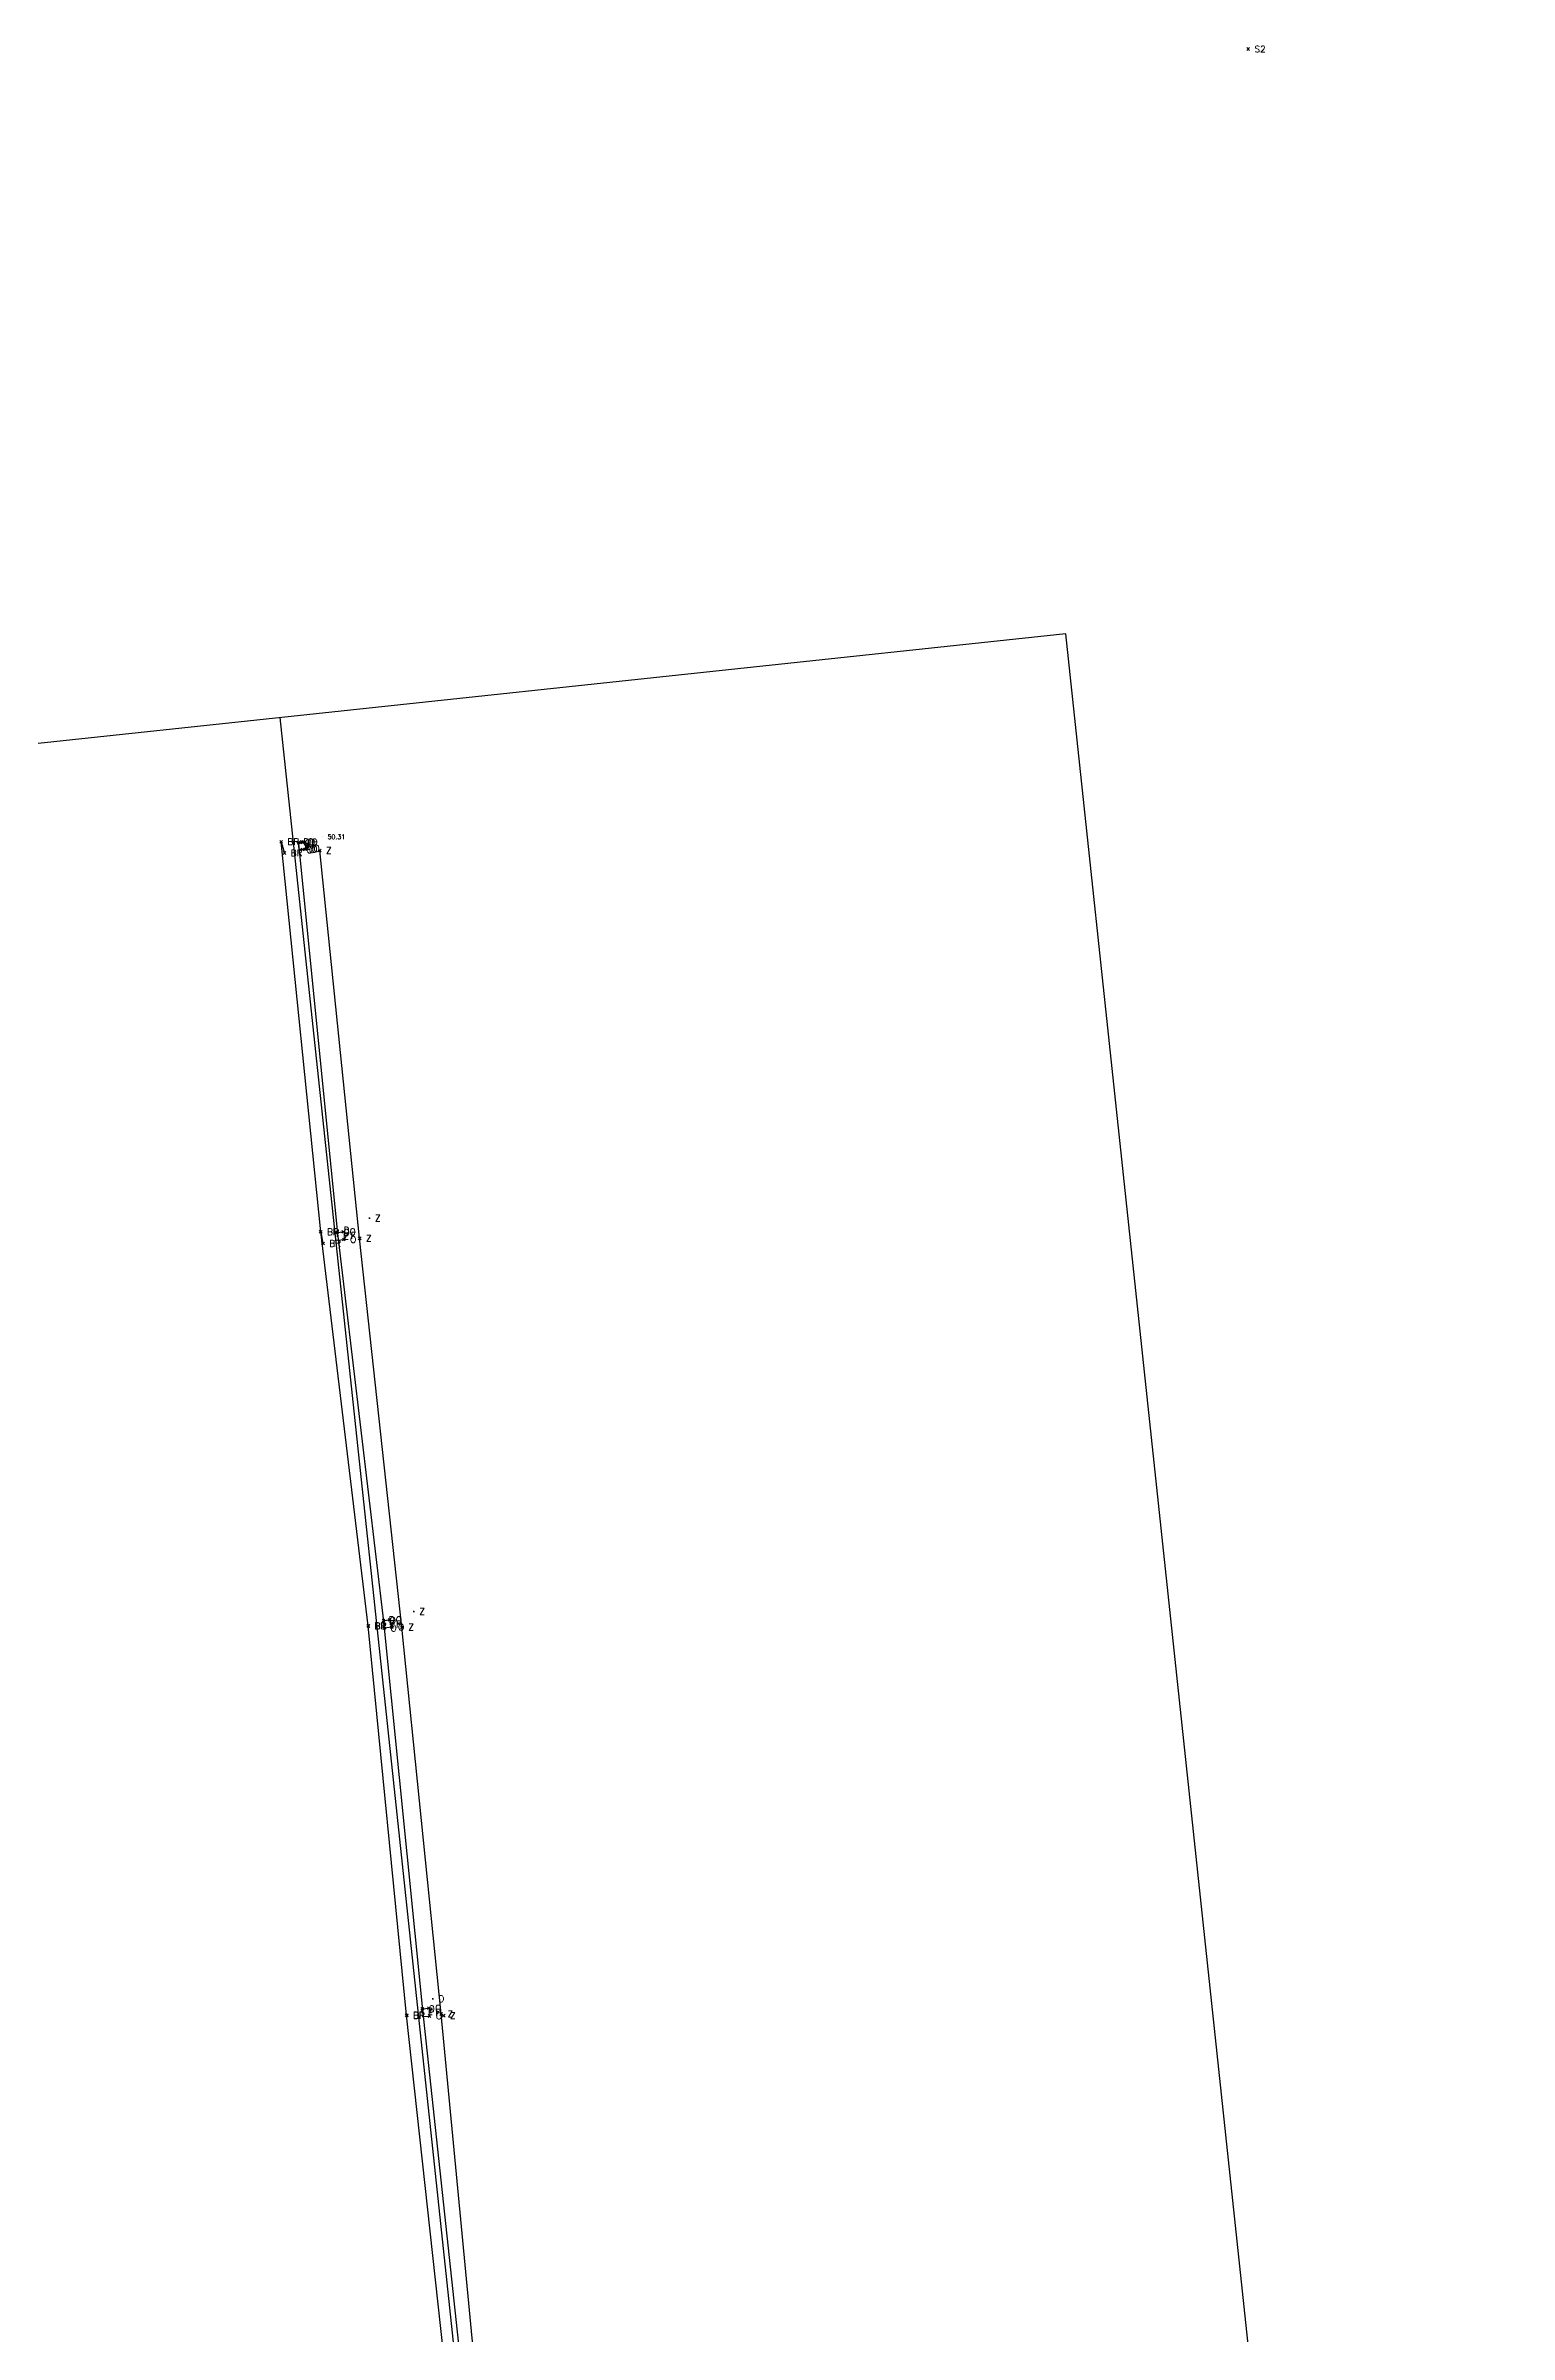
# Model space of a CAD drawing. Header units: metres. Extents: x 2013.7 to 2058.5, y 1962.1 to 2043.8.
# Drawn here: x 2036.12 to 2058.49, y 2003.27 to 2038.25 of the extents above; entities that cross this region are included whole.
import ezdxf

# ---------------------------------------------------------------- set-up
doc = ezdxf.new("R2010")
doc.units = ezdxf.units.M
for name, color, linetype in [('1-ax-hole', 20, 'Continuous'), ('My Draw', 5, 'Continuous'), ('Sukiya', 7, 'Continuous'), ('V-NODE', 1, 'Continuous'), ('V-NODE-TEXT', 11, 'Continuous')]:
    doc.layers.add(name, color=color, linetype=linetype)
doc.styles.get("Standard").update_dxf_attribs({"font": 'simplex.shx'})

# ---------------------------------------------------------------- blocks, each defined once
blk = doc.blocks.new('*U2', base_point=(2054.5, 2038.2, 51.901))
at = {"layer": 'V-NODE', "lineweight": -2}
for p, q in [((2054.479, 2038.179, 51.901), (2054.521, 2038.221, 51.901)), ((2054.479, 2038.221, 51.901), (2054.521, 2038.179, 51.901))]:
    blk.add_line(p, q, dxfattribs=at)
at = {"layer": 'V-NODE-TEXT', "linetype": 'ByBlock', "insert": (2054.596, 2038.2, 51.901), "char_height": 0.1, "attachment_point": 4}
blk.add_mtext('S2', dxfattribs=at)
blk = doc.blocks.new('*U3', base_point=(2040.005, 2025.957, 57.116))
at = {"layer": 'V-NODE', "lineweight": -2}
for p, q in [((2039.984, 2025.936, 57.116), (2040.026, 2025.978, 57.116)), ((2039.984, 2025.978, 57.116), (2040.026, 2025.936, 57.116))]:
    blk.add_line(p, q, dxfattribs=at)
at = {"layer": 'V-NODE-TEXT', "linetype": 'ByBlock', "insert": (2040.101, 2025.957, 57.116), "char_height": 0.1, "attachment_point": 4}
blk.add_mtext('O', dxfattribs=at)
blk = doc.blocks.new('*U4', base_point=(2039.983, 2026.07, 57.115))
at = {"layer": 'V-NODE', "lineweight": -2}
for p, q in [((2039.962, 2026.049, 57.115), (2040.004, 2026.091, 57.115)), ((2039.962, 2026.091, 57.115), (2040.004, 2026.049, 57.115))]:
    blk.add_line(p, q, dxfattribs=at)
at = {"layer": 'V-NODE-TEXT', "linetype": 'ByBlock', "insert": (2040.079, 2026.07, 57.115), "char_height": 0.1, "attachment_point": 4}
blk.add_mtext('O', dxfattribs=at)
blk = doc.blocks.new('*U5', base_point=(2040.081, 2026.078, 57.562))
at = {"layer": 'V-NODE', "lineweight": -2}
for p, q in [((2040.06, 2026.057, 57.562), (2040.102, 2026.099, 57.562)), ((2040.06, 2026.099, 57.562), (2040.102, 2026.057, 57.562))]:
    blk.add_line(p, q, dxfattribs=at)
at = {"layer": 'V-NODE-TEXT', "linetype": 'ByBlock', "insert": (2040.177, 2026.078, 57.562), "char_height": 0.1, "attachment_point": 4}
blk.add_mtext('O', dxfattribs=at)
blk = doc.blocks.new('*U6', base_point=(2040.115, 2025.977, 57.562))
at = {"layer": 'V-NODE', "lineweight": -2}
for p, q in [((2040.094, 2025.956, 57.562), (2040.136, 2025.998, 57.562)), ((2040.094, 2025.998, 57.562), (2040.136, 2025.956, 57.562))]:
    blk.add_line(p, q, dxfattribs=at)
at = {"layer": 'V-NODE-TEXT', "linetype": 'ByBlock', "insert": (2040.211, 2025.977, 57.562), "char_height": 0.1, "attachment_point": 4}
blk.add_mtext('O', dxfattribs=at)
blk = doc.blocks.new('*U7', base_point=(2040.08, 2025.969, 57.417))
at = {"layer": 'V-NODE', "lineweight": -2}
for p, q in [((2040.059, 2025.948, 57.417), (2040.101, 2025.99, 57.417)), ((2040.059, 2025.99, 57.417), (2040.101, 2025.948, 57.417))]:
    blk.add_line(p, q, dxfattribs=at)
at = {"layer": 'V-NODE-TEXT', "linetype": 'ByBlock', "insert": (2040.176, 2025.969, 57.417), "char_height": 0.1, "attachment_point": 4}
blk.add_mtext('O', dxfattribs=at)
blk = doc.blocks.new('*U8', base_point=(2040.044, 2026.072, 57.413))
at = {"layer": 'V-NODE', "lineweight": -2}
for p, q in [((2040.023, 2026.051, 57.413), (2040.065, 2026.093, 57.413)), ((2040.023, 2026.093, 57.413), (2040.065, 2026.051, 57.413))]:
    blk.add_line(p, q, dxfattribs=at)
at = {"layer": 'V-NODE-TEXT', "linetype": 'ByBlock', "insert": (2040.14, 2026.072, 57.413), "char_height": 0.1, "attachment_point": 4}
blk.add_mtext('O', dxfattribs=at)
blk = doc.blocks.new('*U9', base_point=(2040.024, 2026.081, 57.268))
at = {"layer": 'V-NODE', "lineweight": -2}
for p, q in [((2040.003, 2026.06, 57.268), (2040.045, 2026.102, 57.268)), ((2040.003, 2026.102, 57.268), (2040.045, 2026.06, 57.268))]:
    blk.add_line(p, q, dxfattribs=at)
at = {"layer": 'V-NODE-TEXT', "linetype": 'ByBlock', "insert": (2040.12, 2026.081, 57.268), "char_height": 0.1, "attachment_point": 4}
blk.add_mtext('O', dxfattribs=at)
blk = doc.blocks.new('*U10', base_point=(2040.043, 2025.962, 57.267))
at = {"layer": 'V-NODE', "lineweight": -2}
for p, q in [((2040.022, 2025.941, 57.267), (2040.064, 2025.983, 57.267)), ((2040.022, 2025.983, 57.267), (2040.064, 2025.941, 57.267))]:
    blk.add_line(p, q, dxfattribs=at)
at = {"layer": 'V-NODE-TEXT', "linetype": 'ByBlock', "insert": (2040.139, 2025.962, 57.267), "char_height": 0.1, "attachment_point": 4}
blk.add_mtext('O', dxfattribs=at)
blk = doc.blocks.new('*U49', base_point=(2041.873, 2008.241, 57.09))
at = {"layer": 'V-NODE', "lineweight": -2}
for p, q in [((2041.852, 2008.22, 57.09), (2041.894, 2008.262, 57.09)), ((2041.852, 2008.262, 57.09), (2041.894, 2008.22, 57.09))]:
    blk.add_line(p, q, dxfattribs=at)
at = {"layer": 'V-NODE-TEXT', "linetype": 'ByBlock', "insert": (2041.969, 2008.241, 57.09), "char_height": 0.1, "attachment_point": 4}
blk.add_mtext('O', dxfattribs=at)
blk = doc.blocks.new('*U50', base_point=(2041.974, 2008.248, 57.534))
at = {"layer": 'V-NODE', "lineweight": -2}
for p, q in [((2041.953, 2008.227, 57.534), (2041.995, 2008.269, 57.534)), ((2041.953, 2008.269, 57.534), (2041.995, 2008.227, 57.534))]:
    blk.add_line(p, q, dxfattribs=at)
at = {"layer": 'V-NODE-TEXT', "linetype": 'ByBlock', "insert": (2042.07, 2008.248, 57.534), "char_height": 0.1, "attachment_point": 4}
blk.add_mtext('O', dxfattribs=at)
blk = doc.blocks.new('*U51', base_point=(2041.984, 2008.13, 57.529))
at = {"layer": 'V-NODE', "lineweight": -2}
for p, q in [((2041.963, 2008.109, 57.529), (2042.005, 2008.151, 57.529)), ((2041.963, 2008.151, 57.529), (2042.005, 2008.109, 57.529))]:
    blk.add_line(p, q, dxfattribs=at)
at = {"layer": 'V-NODE-TEXT', "linetype": 'ByBlock', "insert": (2042.08, 2008.13, 57.529), "char_height": 0.1, "attachment_point": 4}
blk.add_mtext('O', dxfattribs=at)
blk = doc.blocks.new('*U52', base_point=(2041.291, 2014.06, 57.12))
at = {"layer": 'V-NODE', "lineweight": -2}
for p, q in [((2041.27, 2014.039, 57.12), (2041.312, 2014.081, 57.12)), ((2041.27, 2014.081, 57.12), (2041.312, 2014.039, 57.12))]:
    blk.add_line(p, q, dxfattribs=at)
at = {"layer": 'V-NODE-TEXT', "linetype": 'ByBlock', "insert": (2041.387, 2014.06, 57.12), "char_height": 0.1, "attachment_point": 4}
blk.add_mtext('O', dxfattribs=at)
blk = doc.blocks.new('*U53', base_point=(2041.278, 2014.176, 57.123))
at = {"layer": 'V-NODE', "lineweight": -2}
for p, q in [((2041.257, 2014.155, 57.123), (2041.299, 2014.197, 57.123)), ((2041.257, 2014.197, 57.123), (2041.299, 2014.155, 57.123))]:
    blk.add_line(p, q, dxfattribs=at)
at = {"layer": 'V-NODE-TEXT', "linetype": 'ByBlock', "insert": (2041.374, 2014.176, 57.123), "char_height": 0.1, "attachment_point": 4}
blk.add_mtext('O', dxfattribs=at)
blk = doc.blocks.new('*U54', base_point=(2041.371, 2014.187, 57.564))
at = {"layer": 'V-NODE', "lineweight": -2}
for p, q in [((2041.35, 2014.166, 57.564), (2041.392, 2014.208, 57.564)), ((2041.35, 2014.208, 57.564), (2041.392, 2014.166, 57.564))]:
    blk.add_line(p, q, dxfattribs=at)
at = {"layer": 'V-NODE-TEXT', "linetype": 'ByBlock', "insert": (2041.467, 2014.187, 57.564), "char_height": 0.1, "attachment_point": 4}
blk.add_mtext('O', dxfattribs=at)
blk = doc.blocks.new('*U55', base_point=(2041.406, 2014.076, 57.573))
at = {"layer": 'V-NODE', "lineweight": -2}
for p, q in [((2041.385, 2014.055, 57.573), (2041.427, 2014.097, 57.573)), ((2041.385, 2014.097, 57.573), (2041.427, 2014.055, 57.573))]:
    blk.add_line(p, q, dxfattribs=at)
at = {"layer": 'V-NODE-TEXT', "linetype": 'ByBlock', "insert": (2041.502, 2014.076, 57.573), "char_height": 0.1, "attachment_point": 4}
blk.add_mtext('O', dxfattribs=at)
blk = doc.blocks.new('*U56', base_point=(2040.672, 2020, 57.518))
at = {"layer": 'V-NODE', "lineweight": -2}
for p, q in [((2040.651, 2019.979, 57.518), (2040.693, 2020.021, 57.518)), ((2040.651, 2020.021, 57.518), (2040.693, 2019.979, 57.518))]:
    blk.add_line(p, q, dxfattribs=at)
at = {"layer": 'V-NODE-TEXT', "linetype": 'ByBlock', "insert": (2040.768, 2020, 57.518), "char_height": 0.1, "attachment_point": 4}
blk.add_mtext('O', dxfattribs=at)
blk = doc.blocks.new('*U57', base_point=(2040.665, 2020.117, 57.526))
at = {"layer": 'V-NODE', "lineweight": -2}
for p, q in [((2040.644, 2020.096, 57.526), (2040.686, 2020.138, 57.526)), ((2040.644, 2020.138, 57.526), (2040.686, 2020.096, 57.526))]:
    blk.add_line(p, q, dxfattribs=at)
at = {"layer": 'V-NODE-TEXT', "linetype": 'ByBlock', "insert": (2040.761, 2020.117, 57.526), "char_height": 0.1, "attachment_point": 4}
blk.add_mtext('O', dxfattribs=at)
blk = doc.blocks.new('*U58', base_point=(2040.571, 2020.108, 57.078))
at = {"layer": 'V-NODE', "lineweight": -2}
for p, q in [((2040.55, 2020.087, 57.078), (2040.592, 2020.129, 57.078)), ((2040.55, 2020.129, 57.078), (2040.592, 2020.087, 57.078))]:
    blk.add_line(p, q, dxfattribs=at)
at = {"layer": 'V-NODE-TEXT', "linetype": 'ByBlock', "insert": (2040.667, 2020.108, 57.078), "char_height": 0.1, "attachment_point": 4}
blk.add_mtext('O', dxfattribs=at)
blk = doc.blocks.new('*U59', base_point=(2040.576, 2020.092, 57.098))
at = {"layer": 'V-NODE', "color": 7, "lineweight": -2}
for p, q in [((2040.566, 2020.092, 57.098), (2040.586, 2020.092, 57.098)), ((2040.576, 2020.082, 57.098), (2040.576, 2020.102, 57.098))]:
    blk.add_line(p, q, dxfattribs=at)
blk = doc.blocks.new('*U60', base_point=(2039.981, 2026.051, 57.126))
at = {"layer": 'V-NODE', "color": 7, "lineweight": -2}
for p, q in [((2039.971, 2026.051, 57.126), (2039.991, 2026.051, 57.126)), ((2039.981, 2026.041, 57.126), (2039.981, 2026.061, 57.126))]:
    blk.add_line(p, q, dxfattribs=at)
blk = doc.blocks.new('*U61', base_point=(2041.281, 2014.16, 57.14))
at = {"layer": 'V-NODE', "color": 7, "lineweight": -2}
for p, q in [((2041.271, 2014.16, 57.14), (2041.291, 2014.16, 57.14)), ((2041.281, 2014.15, 57.14), (2041.281, 2014.17, 57.14))]:
    blk.add_line(p, q, dxfattribs=at)
blk = doc.blocks.new('*U62', base_point=(2041.878, 2008.223, 57.108))
at = {"layer": 'V-NODE', "color": 7, "lineweight": -2}
for p, q in [((2041.868, 2008.223, 57.108), (2041.888, 2008.223, 57.108)), ((2041.878, 2008.213, 57.108), (2041.878, 2008.233, 57.108))]:
    blk.add_line(p, q, dxfattribs=at)
blk = doc.blocks.new('*U70', base_point=(2039.714, 2026.082, 56.278))
at = {"layer": 'V-NODE', "lineweight": -2}
for p, q in [((2039.693, 2026.061, 56.278), (2039.735, 2026.103, 56.278)), ((2039.693, 2026.103, 56.278), (2039.735, 2026.061, 56.278))]:
    blk.add_line(p, q, dxfattribs=at)
at = {"layer": 'V-NODE-TEXT', "linetype": 'ByBlock', "insert": (2039.81, 2026.082, 56.278), "char_height": 0.1, "attachment_point": 4}
blk.add_mtext('BR', dxfattribs=at)
blk = doc.blocks.new('*U71', base_point=(2039.764, 2025.909, 56.28))
at = {"layer": 'V-NODE', "lineweight": -2}
for p, q in [((2039.743, 2025.888, 56.28), (2039.785, 2025.93, 56.28)), ((2039.743, 2025.93, 56.28), (2039.785, 2025.888, 56.28))]:
    blk.add_line(p, q, dxfattribs=at)
at = {"layer": 'V-NODE-TEXT', "linetype": 'ByBlock', "insert": (2039.86, 2025.909, 56.28), "char_height": 0.1, "attachment_point": 4}
blk.add_mtext('BR', dxfattribs=at)
blk = doc.blocks.new('*U72', base_point=(2040.319, 2020.117, 56.206))
at = {"layer": 'V-NODE', "lineweight": -2}
for p, q in [((2040.298, 2020.096, 56.206), (2040.34, 2020.138, 56.206)), ((2040.298, 2020.138, 56.206), (2040.34, 2020.096, 56.206))]:
    blk.add_line(p, q, dxfattribs=at)
at = {"layer": 'V-NODE-TEXT', "linetype": 'ByBlock', "insert": (2040.415, 2020.117, 56.206), "char_height": 0.1, "attachment_point": 4}
blk.add_mtext('BR', dxfattribs=at)
blk = doc.blocks.new('*U73', base_point=(2040.354, 2019.941, 56.212))
at = {"layer": 'V-NODE', "lineweight": -2}
for p, q in [((2040.333, 2019.92, 56.212), (2040.375, 2019.962, 56.212)), ((2040.333, 2019.962, 56.212), (2040.375, 2019.92, 56.212))]:
    blk.add_line(p, q, dxfattribs=at)
at = {"layer": 'V-NODE-TEXT', "linetype": 'ByBlock', "insert": (2040.45, 2019.941, 56.212), "char_height": 0.1, "attachment_point": 4}
blk.add_mtext('BR', dxfattribs=at)
blk = doc.blocks.new('*U74', base_point=(2041.05, 2014.092, 56.244))
at = {"layer": 'V-NODE', "lineweight": -2}
for p, q in [((2041.029, 2014.071, 56.244), (2041.071, 2014.113, 56.244)), ((2041.029, 2014.113, 56.244), (2041.071, 2014.071, 56.244))]:
    blk.add_line(p, q, dxfattribs=at)
at = {"layer": 'V-NODE-TEXT', "linetype": 'ByBlock', "insert": (2041.146, 2014.092, 56.244), "char_height": 0.1, "attachment_point": 4}
blk.add_mtext('BR', dxfattribs=at)
blk = doc.blocks.new('*U75', base_point=(2041.633, 2008.143, 56.259))
at = {"layer": 'V-NODE', "lineweight": -2}
for p, q in [((2041.612, 2008.122, 56.259), (2041.654, 2008.164, 56.259)), ((2041.612, 2008.164, 56.259), (2041.654, 2008.122, 56.259))]:
    blk.add_line(p, q, dxfattribs=at)
at = {"layer": 'V-NODE-TEXT', "linetype": 'ByBlock', "insert": (2041.729, 2008.143, 56.259), "char_height": 0.1, "attachment_point": 4}
blk.add_mtext('BR', dxfattribs=at)
blk = doc.blocks.new('*U76', base_point=(2041.044, 2014.093, 56.243))
at = {"layer": 'V-NODE', "lineweight": -2}
for p, q in [((2041.023, 2014.072, 56.243), (2041.065, 2014.114, 56.243)), ((2041.023, 2014.114, 56.243), (2041.065, 2014.072, 56.243))]:
    blk.add_line(p, q, dxfattribs=at)
at = {"layer": 'V-NODE-TEXT', "linetype": 'ByBlock', "insert": (2041.14, 2014.093, 56.243), "char_height": 0.1, "attachment_point": 4}
blk.add_mtext('BR', dxfattribs=at)
blk = doc.blocks.new('*U77', base_point=(2041.046, 2014.094, 56.244))
at = {"layer": 'V-NODE', "lineweight": -2}
for p, q in [((2041.025, 2014.073, 56.244), (2041.067, 2014.115, 56.244)), ((2041.025, 2014.115, 56.244), (2041.067, 2014.073, 56.244))]:
    blk.add_line(p, q, dxfattribs=at)
at = {"layer": 'V-NODE-TEXT', "linetype": 'ByBlock', "insert": (2041.142, 2014.094, 56.244), "char_height": 0.1, "attachment_point": 4}
blk.add_mtext('BR', dxfattribs=at)
blk = doc.blocks.new('*U78', base_point=(2041.637, 2008.139, 56.26))
at = {"layer": 'V-NODE', "lineweight": -2}
for p, q in [((2041.616, 2008.118, 56.26), (2041.658, 2008.16, 56.26)), ((2041.616, 2008.16, 56.26), (2041.658, 2008.118, 56.26))]:
    blk.add_line(p, q, dxfattribs=at)
at = {"layer": 'V-NODE-TEXT', "linetype": 'ByBlock', "insert": (2041.733, 2008.139, 56.26), "char_height": 0.1, "attachment_point": 4}
blk.add_mtext('BR', dxfattribs=at)
blk = doc.blocks.new('*U137', base_point=(2040.349, 2026.156, 50.313))
at = {"layer": 'V-NODE', "color": 7, "lineweight": -2}
blk.add_line((2040.349, 2026.156, 50.313), (2040.349, 2026.156, 50.313), dxfattribs=at)
at = {"layer": 'V-NODE-TEXT', "color": 7, "linetype": 'ByBlock', "insert": (2040.424, 2026.156, 50.313), "char_height": 0.07, "attachment_point": 4}
blk.add_mtext('50.31', dxfattribs=at)
blk = doc.blocks.new('*U154', base_point=(2042.162, 2008.161, 57.797))
at = {"layer": 'V-NODE', "lineweight": -2}
for p, q in [((2042.141, 2008.14, 57.797), (2042.183, 2008.182, 57.797)), ((2042.141, 2008.182, 57.797), (2042.183, 2008.14, 57.797))]:
    blk.add_line(p, q, dxfattribs=at)
at = {"layer": 'V-NODE-TEXT', "linetype": 'ByBlock', "insert": (2042.258, 2008.161, 57.797), "char_height": 0.1, "attachment_point": 4}
blk.add_mtext('Z', dxfattribs=at)
blk = doc.blocks.new('*U155', base_point=(2042.199, 2008.135, 57.796))
at = {"layer": 'V-NODE', "lineweight": -2}
for p, q in [((2042.178, 2008.114, 57.796), (2042.22, 2008.156, 57.796)), ((2042.178, 2008.156, 57.796), (2042.22, 2008.114, 57.796))]:
    blk.add_line(p, q, dxfattribs=at)
at = {"layer": 'V-NODE-TEXT', "linetype": 'ByBlock', "insert": (2042.295, 2008.135, 57.796), "char_height": 0.1, "attachment_point": 4}
blk.add_mtext('Z', dxfattribs=at)
blk = doc.blocks.new('*U156', base_point=(2041.562, 2014.075, 57.834))
at = {"layer": 'V-NODE', "lineweight": -2}
for p, q in [((2041.541, 2014.054, 57.834), (2041.583, 2014.096, 57.834)), ((2041.541, 2014.096, 57.834), (2041.583, 2014.054, 57.834))]:
    blk.add_line(p, q, dxfattribs=at)
at = {"layer": 'V-NODE-TEXT', "linetype": 'ByBlock', "insert": (2041.658, 2014.075, 57.834), "char_height": 0.1, "attachment_point": 4}
blk.add_mtext('Z', dxfattribs=at)
blk = doc.blocks.new('*U157', base_point=(2040.915, 2020.019, 57.804))
at = {"layer": 'V-NODE', "lineweight": -2}
for p, q in [((2040.894, 2019.998, 57.804), (2040.936, 2020.04, 57.804)), ((2040.894, 2020.04, 57.804), (2040.936, 2019.998, 57.804))]:
    blk.add_line(p, q, dxfattribs=at)
at = {"layer": 'V-NODE-TEXT', "linetype": 'ByBlock', "insert": (2041.011, 2020.019, 57.804), "char_height": 0.1, "attachment_point": 4}
blk.add_mtext('Z', dxfattribs=at)
blk = doc.blocks.new('*U158', base_point=(2040.306, 2025.947, 57.833))
at = {"layer": 'V-NODE', "lineweight": -2}
for p, q in [((2040.285, 2025.926, 57.833), (2040.327, 2025.968, 57.833)), ((2040.285, 2025.968, 57.833), (2040.327, 2025.926, 57.833))]:
    blk.add_line(p, q, dxfattribs=at)
at = {"layer": 'V-NODE-TEXT', "linetype": 'ByBlock', "insert": (2040.402, 2025.947, 57.833), "char_height": 0.1, "attachment_point": 4}
blk.add_mtext('Z', dxfattribs=at)
blk = doc.blocks.new('*U164', base_point=(2040.094, 2026.029, 57.639))
at = {"layer": 'V-NODE', "color": 7, "lineweight": -2}
for p, q in [((2040.084, 2026.029, 57.639), (2040.104, 2026.029, 57.639)), ((2040.094, 2026.019, 57.639), (2040.094, 2026.039, 57.639))]:
    blk.add_line(p, q, dxfattribs=at)
at = {"layer": 'V-NODE-TEXT', "linetype": 'ByBlock', "insert": (2040.179, 2026.029, 57.639), "char_height": 0.1, "attachment_point": 4}
blk.add_mtext('F', dxfattribs=at)
blk = doc.blocks.new('*U165', base_point=(2039.983, 2026.004, 57.082))
at = {"layer": 'V-NODE', "color": 7, "lineweight": -2}
for p, q in [((2039.973, 2026.004, 57.082), (2039.993, 2026.004, 57.082)), ((2039.983, 2025.994, 57.082), (2039.983, 2026.014, 57.082))]:
    blk.add_line(p, q, dxfattribs=at)
at = {"layer": 'V-NODE-TEXT', "linetype": 'ByBlock', "insert": (2040.068, 2026.004, 57.082), "char_height": 0.1, "attachment_point": 4}
blk.add_mtext('F', dxfattribs=at)
blk = doc.blocks.new('*U166', base_point=(2040.691, 2020.062, 57.615))
at = {"layer": 'V-NODE', "color": 7, "lineweight": -2}
for p, q in [((2040.681, 2020.062, 57.615), (2040.701, 2020.062, 57.615)), ((2040.691, 2020.052, 57.615), (2040.691, 2020.072, 57.615))]:
    blk.add_line(p, q, dxfattribs=at)
at = {"layer": 'V-NODE-TEXT', "linetype": 'ByBlock', "insert": (2040.776, 2020.062, 57.615), "char_height": 0.1, "attachment_point": 4}
blk.add_mtext('F', dxfattribs=at)
blk = doc.blocks.new('*U167', base_point=(2040.575, 2020.052, 57.053))
at = {"layer": 'V-NODE', "color": 7, "lineweight": -2}
for p, q in [((2040.565, 2020.052, 57.053), (2040.585, 2020.052, 57.053)), ((2040.575, 2020.042, 57.053), (2040.575, 2020.062, 57.053))]:
    blk.add_line(p, q, dxfattribs=at)
at = {"layer": 'V-NODE-TEXT', "linetype": 'ByBlock', "insert": (2040.66, 2020.052, 57.053), "char_height": 0.1, "attachment_point": 4}
blk.add_mtext('F', dxfattribs=at)
blk = doc.blocks.new('*U168', base_point=(2041.289, 2014.128, 57.118))
at = {"layer": 'V-NODE', "color": 7, "lineweight": -2}
for p, q in [((2041.279, 2014.128, 57.118), (2041.299, 2014.128, 57.118)), ((2041.289, 2014.118, 57.118), (2041.289, 2014.138, 57.118))]:
    blk.add_line(p, q, dxfattribs=at)
at = {"layer": 'V-NODE-TEXT', "linetype": 'ByBlock', "insert": (2041.374, 2014.128, 57.118), "char_height": 0.1, "attachment_point": 4}
blk.add_mtext('F', dxfattribs=at)
blk = doc.blocks.new('*U169', base_point=(2041.385, 2014.12, 57.632))
at = {"layer": 'V-NODE', "color": 7, "lineweight": -2}
for p, q in [((2041.375, 2014.12, 57.632), (2041.395, 2014.12, 57.632)), ((2041.385, 2014.11, 57.632), (2041.385, 2014.13, 57.632))]:
    blk.add_line(p, q, dxfattribs=at)
at = {"layer": 'V-NODE-TEXT', "linetype": 'ByBlock', "insert": (2041.47, 2014.12, 57.632), "char_height": 0.1, "attachment_point": 4}
blk.add_mtext('F', dxfattribs=at)
blk = doc.blocks.new('*U170', base_point=(2041.876, 2008.176, 57.075))
at = {"layer": 'V-NODE', "color": 7, "lineweight": -2}
for p, q in [((2041.866, 2008.176, 57.075), (2041.886, 2008.176, 57.075)), ((2041.876, 2008.166, 57.075), (2041.876, 2008.186, 57.075))]:
    blk.add_line(p, q, dxfattribs=at)
at = {"layer": 'V-NODE-TEXT', "linetype": 'ByBlock', "insert": (2041.961, 2008.176, 57.075), "char_height": 0.1, "attachment_point": 4}
blk.add_mtext('F', dxfattribs=at)
blk = doc.blocks.new('*U171', base_point=(2041.986, 2008.186, 57.596))
at = {"layer": 'V-NODE', "color": 7, "lineweight": -2}
for p, q in [((2041.976, 2008.186, 57.596), (2041.996, 2008.186, 57.596)), ((2041.986, 2008.176, 57.596), (2041.986, 2008.196, 57.596))]:
    blk.add_line(p, q, dxfattribs=at)
at = {"layer": 'V-NODE-TEXT', "linetype": 'ByBlock', "insert": (2042.071, 2008.186, 57.596), "char_height": 0.1, "attachment_point": 4}
blk.add_mtext('F', dxfattribs=at)
blk = doc.blocks.new('*U186', base_point=(2039.987, 2026.012, 57.124))
at = {"layer": 'V-NODE', "color": 7, "lineweight": -2}
for p, q in [((2039.977, 2026.012, 57.124), (2039.997, 2026.012, 57.124)), ((2039.987, 2026.002, 57.124), (2039.987, 2026.022, 57.124))]:
    blk.add_line(p, q, dxfattribs=at)
at = {"layer": 'V-NODE-TEXT', "linetype": 'ByBlock', "insert": (2040.072, 2026.012, 57.124), "char_height": 0.1, "attachment_point": 4}
blk.add_mtext('Z', dxfattribs=at)
blk = doc.blocks.new('*U187', base_point=(2040.579, 2020.052, 57.094))
at = {"layer": 'V-NODE', "color": 7, "lineweight": -2}
for p, q in [((2040.569, 2020.052, 57.094), (2040.589, 2020.052, 57.094)), ((2040.579, 2020.042, 57.094), (2040.579, 2020.062, 57.094))]:
    blk.add_line(p, q, dxfattribs=at)
at = {"layer": 'V-NODE-TEXT', "linetype": 'ByBlock', "insert": (2040.664, 2020.052, 57.094), "char_height": 0.1, "attachment_point": 4}
blk.add_mtext('Z', dxfattribs=at)
blk = doc.blocks.new('*U188', base_point=(2041.287, 2014.127, 57.138))
at = {"layer": 'V-NODE', "color": 7, "lineweight": -2}
for p, q in [((2041.277, 2014.127, 57.138), (2041.297, 2014.127, 57.138)), ((2041.287, 2014.117, 57.138), (2041.287, 2014.137, 57.138))]:
    blk.add_line(p, q, dxfattribs=at)
at = {"layer": 'V-NODE-TEXT', "linetype": 'ByBlock', "insert": (2041.372, 2014.127, 57.138), "char_height": 0.1, "attachment_point": 4}
blk.add_mtext('Z', dxfattribs=at)
blk = doc.blocks.new('*U189', base_point=(2041.867, 2008.199, 57.106))
at = {"layer": 'V-NODE', "color": 7, "lineweight": -2}
for p, q in [((2041.857, 2008.199, 57.106), (2041.877, 2008.199, 57.106)), ((2041.867, 2008.189, 57.106), (2041.867, 2008.209, 57.106))]:
    blk.add_line(p, q, dxfattribs=at)
at = {"layer": 'V-NODE-TEXT', "linetype": 'ByBlock', "insert": (2041.952, 2008.199, 57.106), "char_height": 0.1, "attachment_point": 4}
blk.add_mtext('Z', dxfattribs=at)
blk = doc.blocks.new('*U197', base_point=(2041.065, 2020.326, 50.839))
at = {"layer": 'V-NODE', "color": 7, "lineweight": -2}
for p, q in [((2041.055, 2020.326, 50.839), (2041.075, 2020.326, 50.839)), ((2041.065, 2020.316, 50.839), (2041.065, 2020.336, 50.839))]:
    blk.add_line(p, q, dxfattribs=at)
at = {"layer": 'V-NODE-TEXT', "linetype": 'ByBlock', "insert": (2041.15, 2020.326, 50.839), "char_height": 0.1, "attachment_point": 4}
blk.add_mtext('Z', dxfattribs=at)
blk = doc.blocks.new('*U198', base_point=(2041.741, 2014.315, 50.885))
at = {"layer": 'V-NODE', "color": 7, "lineweight": -2}
for p, q in [((2041.731, 2014.315, 50.885), (2041.751, 2014.315, 50.885)), ((2041.741, 2014.305, 50.885), (2041.741, 2014.325, 50.885))]:
    blk.add_line(p, q, dxfattribs=at)
at = {"layer": 'V-NODE-TEXT', "linetype": 'ByBlock', "insert": (2041.826, 2014.315, 50.885), "char_height": 0.1, "attachment_point": 4}
blk.add_mtext('Z', dxfattribs=at)
blk = doc.blocks.new('*U206', base_point=(2040.584, 2020.145, 57.102))
at = {"layer": 'V-NODE', "color": 7, "lineweight": -2}
for p, q in [((2040.574, 2020.145, 57.102), (2040.594, 2020.145, 57.102)), ((2040.584, 2020.135, 57.102), (2040.584, 2020.155, 57.102))]:
    blk.add_line(p, q, dxfattribs=at)
at = {"layer": 'V-NODE-TEXT', "linetype": 'ByBlock', "insert": (2040.669, 2020.145, 57.102), "char_height": 0.1, "attachment_point": 4}
blk.add_mtext('D', dxfattribs=at)
blk = doc.blocks.new('*U207', base_point=(2041.273, 2014.19, 57.142))
at = {"layer": 'V-NODE', "color": 7, "lineweight": -2}
for p, q in [((2041.263, 2014.19, 57.142), (2041.283, 2014.19, 57.142)), ((2041.273, 2014.18, 57.142), (2041.273, 2014.2, 57.142))]:
    blk.add_line(p, q, dxfattribs=at)
at = {"layer": 'V-NODE-TEXT', "linetype": 'ByBlock', "insert": (2041.358, 2014.19, 57.142), "char_height": 0.1, "attachment_point": 4}
blk.add_mtext('D', dxfattribs=at)
blk = doc.blocks.new('*U208', base_point=(2042.035, 2008.394, 57.136))
at = {"layer": 'V-NODE', "color": 7, "lineweight": -2}
for p, q in [((2042.025, 2008.394, 57.136), (2042.045, 2008.394, 57.136)), ((2042.035, 2008.384, 57.136), (2042.035, 2008.404, 57.136))]:
    blk.add_line(p, q, dxfattribs=at)
at = {"layer": 'V-NODE-TEXT', "linetype": 'ByBlock', "insert": (2042.12, 2008.394, 57.136), "char_height": 0.1, "attachment_point": 4}
blk.add_mtext('D', dxfattribs=at)
blk = doc.blocks.new('*U209', base_point=(2039.967, 2026.081, 57.132))
at = {"layer": 'V-NODE', "color": 7, "lineweight": -2}
for p, q in [((2039.957, 2026.081, 57.132), (2039.977, 2026.081, 57.132)), ((2039.967, 2026.071, 57.132), (2039.967, 2026.091, 57.132))]:
    blk.add_line(p, q, dxfattribs=at)
at = {"layer": 'V-NODE-TEXT', "linetype": 'ByBlock', "insert": (2040.052, 2026.081, 57.132), "char_height": 0.1, "attachment_point": 4}
blk.add_mtext('D', dxfattribs=at)

msp = doc.modelspace()

# ---------------------------------------------------------------- linework, layer by layer
at = {"flags": 128}
for points, elevation in [([(2039.714, 2026.082), (2039.764, 2025.909)], 56.278), ([(2040.319, 2020.117), (2040.354, 2019.941)], 56.206)]:
    msp.add_lwpolyline(points, dxfattribs=dict(at, elevation=elevation))
at = {"color": 4}
msp.add_polyline3d([(2039.981, 2026.051, 57.126), (2040.576, 2020.092, 57.098), (2041.281, 2014.16, 57.14), (2041.878, 2008.223, 57.108), (2042.514, 2002.308, 57.12), (2043.1, 1996.426, 57.103), (2043.875, 1990.337, 57.126), (2044.478, 1984.37, 57.081), (2044.996, 1978.456, 57.079), (2045.568, 1972.531, 57.065), (2046.159, 1966.6, 57.081)], dxfattribs=at)
at = {"layer": '1-ax-hole', "color": 211}
msp.add_polyline3d([(2045.93, 1966.492, 56.193), (2045.265, 1972.443, 56.203), (2044.68, 1978.473, 56.175), (2044.162, 1984.311, 56.175), (2043.616, 1990.266, 56.231), (2042.866, 1996.342, 56.203), (2042.277, 2002.239, 56.231), (2041.633, 2008.143, 56.259), (2041.044, 2014.093, 56.243), (2040.319, 2020.117, 56.206), (2039.714, 2026.082, 56.278)], dxfattribs=at)
at = {"layer": '1-ax-hole'}
for points in [[(2039.983, 2026.07, 57.115), (2040.081, 2026.078, 57.562)], [(2040.005, 2025.957, 57.116), (2040.115, 2025.977, 57.562)], [(2040.571, 2020.108, 57.078), (2040.665, 2020.117, 57.526)], [(2040.578, 2019.991, 57.07), (2040.672, 2020, 57.518)], [(2041.278, 2014.176, 57.123), (2041.371, 2014.187, 57.564)], [(2041.406, 2014.076, 57.573), (2041.291, 2014.06, 57.12)], [(2041.873, 2008.241, 57.09), (2041.974, 2008.248, 57.534)], [(2041.883, 2008.123, 57.085), (2041.984, 2008.13, 57.529)]]:
    msp.add_polyline3d(points, dxfattribs=at)
at = {"layer": '1-ax-hole', "color": 1}
msp.add_polyline3d([(2046.749, 1966.616, 57.8), (2045.904, 1972.506, 57.771), (2044.773, 1984.317, 57.784), (2044.141, 1990.288, 57.816), (2043.345, 1996.348, 57.803), (2042.729, 2002.249, 57.816), (2042.162, 2008.161, 57.797), (2041.562, 2014.075, 57.834), (2040.915, 2020.019, 57.804), (2040.306, 2025.947, 57.833)], dxfattribs=at)
at = {"layer": 'My Draw', "color": 2}
msp.add_line((2039.696, 2027.979, 50.32), (2046.474, 1964.4, 50.32), dxfattribs=at)
at = {"layer": 'My Draw', "color": 165, "true_color": 0x5e67af, "elevation": 50.32}
msp.add_lwpolyline([(2018.467, 2025.715), (2025.245, 1962.137), (2058.491, 1965.681), (2051.713, 2029.26)], close=True, dxfattribs=at)
at = {"layer": 'Sukiya', "flags": 128}
for points, elevation in [([(2039.714, 2026.082), (2039.764, 2025.909)], 56.278), ([(2040.319, 2020.117), (2040.354, 2019.941)], 56.206)]:
    msp.add_lwpolyline(points, dxfattribs=dict(at, elevation=elevation))

# ---------------------------------------------------------------- block references
at = {"layer": 'Sukiya'}
for name, p in [('*U209', (2039.967, 2026.081, 57.132)), ('*U165', (2039.983, 2026.004, 57.082)), ('*U186', (2039.987, 2026.012, 57.124)), ('*U164', (2040.094, 2026.029, 57.639)), ('*U197', (2041.065, 2020.326, 50.839)), ('*U167', (2040.575, 2020.052, 57.053)), ('*U187', (2040.579, 2020.052, 57.094)), ('*U206', (2040.584, 2020.145, 57.102)), ('*U166', (2040.691, 2020.062, 57.615)), ('*U207', (2041.273, 2014.19, 57.142)), ('*U188', (2041.287, 2014.127, 57.138)), ('*U168', (2041.289, 2014.128, 57.118)), ('*U169', (2041.385, 2014.12, 57.632)), ('*U198', (2041.741, 2014.315, 50.885)), ('*U189', (2041.867, 2008.199, 57.106)), ('*U170', (2041.876, 2008.176, 57.075)), ('*U171', (2041.986, 2008.186, 57.596)), ('*U208', (2042.035, 2008.394, 57.136))]:
    msp.add_blockref(name, p, dxfattribs=at)
at = {"layer": 'V-NODE'}
for name, p in [('*U2', (2054.5, 2038.2, 51.901)), ('*U70', (2039.714, 2026.082, 56.278)), ('*U4', (2039.983, 2026.07, 57.115)), ('*U60', (2039.981, 2026.051, 57.126)), ('*U3', (2040.005, 2025.957, 57.116)), ('*U9', (2040.024, 2026.081, 57.268)), ('*U10', (2040.043, 2025.962, 57.267)), ('*U8', (2040.044, 2026.072, 57.413)), ('*U7', (2040.08, 2025.969, 57.417)), ('*U5', (2040.081, 2026.078, 57.562)), ('*U6', (2040.115, 2025.977, 57.562)), ('*U158', (2040.306, 2025.947, 57.833)), ('*U137', (2040.349, 2026.156, 50.313)), ('*U71', (2039.764, 2025.909, 56.28)), ('*U72', (2040.319, 2020.117, 56.206)), ('*U58', (2040.571, 2020.108, 57.078)), ('*U59', (2040.576, 2020.092, 57.098)), ('*U57', (2040.665, 2020.117, 57.526)), ('*U56', (2040.672, 2020, 57.518)), ('*U157', (2040.915, 2020.019, 57.804)), ('*U73', (2040.354, 2019.941, 56.212)), ('*U76', (2041.044, 2014.093, 56.243)), ('*U77', (2041.046, 2014.094, 56.244)), ('*U74', (2041.05, 2014.092, 56.244)), ('*U53', (2041.278, 2014.176, 57.123)), ('*U52', (2041.291, 2014.06, 57.12)), ('*U61', (2041.281, 2014.16, 57.14)), ('*U54', (2041.371, 2014.187, 57.564)), ('*U55', (2041.406, 2014.076, 57.573)), ('*U156', (2041.562, 2014.075, 57.834)), ('*U75', (2041.633, 2008.143, 56.259)), ('*U78', (2041.637, 2008.139, 56.26)), ('*U49', (2041.873, 2008.241, 57.09)), ('*U62', (2041.878, 2008.223, 57.108)), ('*U50', (2041.974, 2008.248, 57.534)), ('*U51', (2041.984, 2008.13, 57.529)), ('*U154', (2042.162, 2008.161, 57.797)), ('*U155', (2042.199, 2008.135, 57.796))]:
    msp.add_blockref(name, p, dxfattribs=at)

doc.saveas('drawing.dxf')
